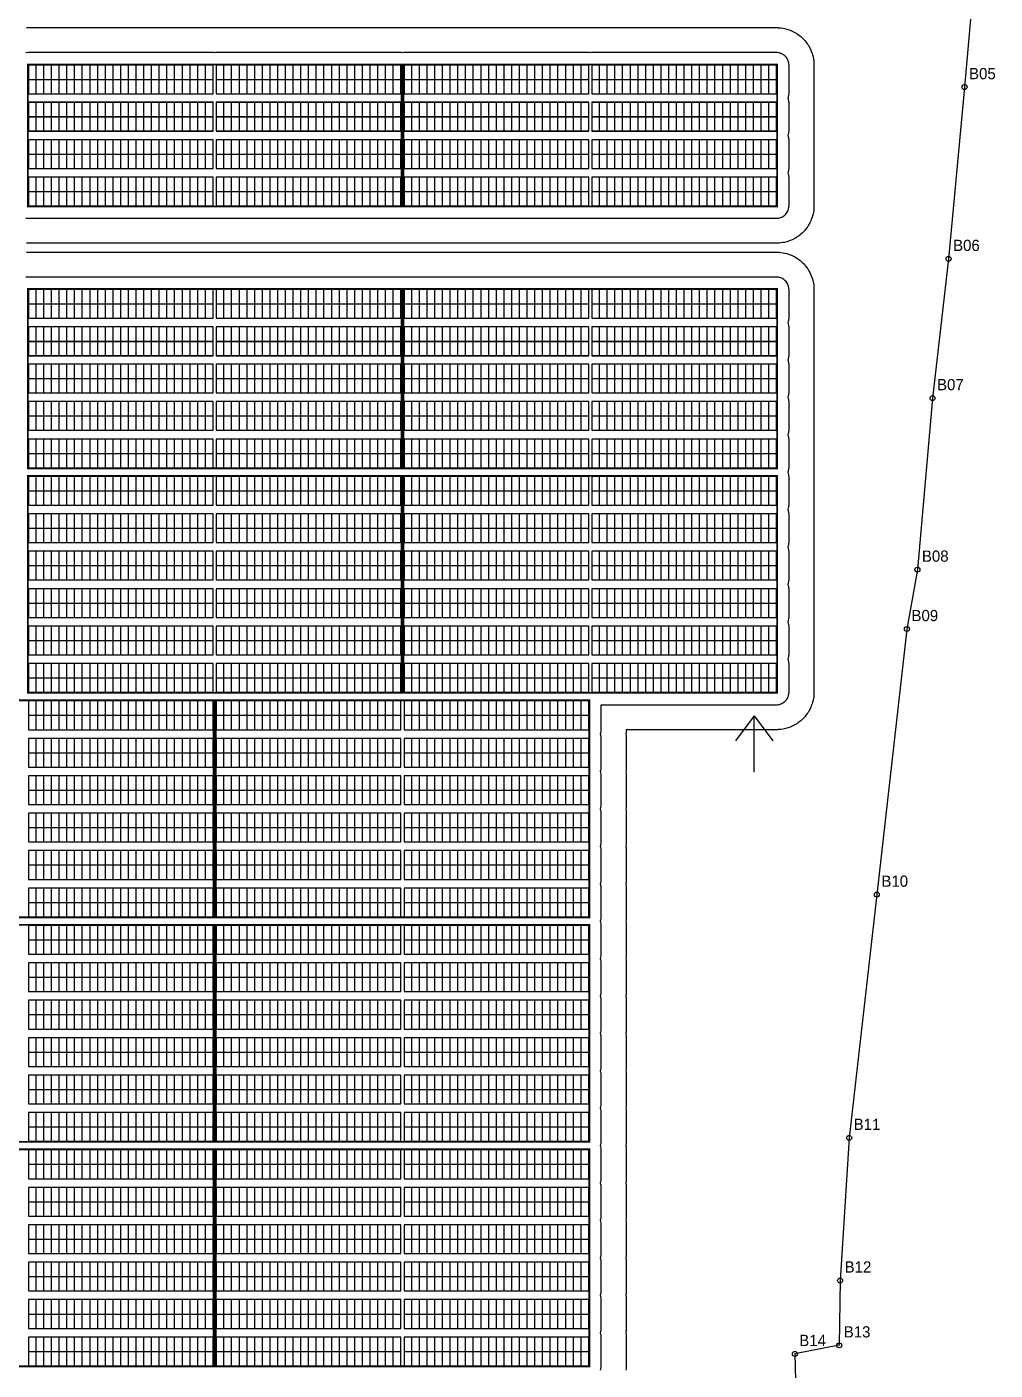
# Model space of a CAD drawing. Header units: metres. Extents: x 434302 to 507065, y 1937737 to 2381088.
# Drawn here: x 434831.2 to 434986.4, y 2380479.6 to 2380695 of the extents above; entities that cross this region are included whole.
import ezdxf
from ezdxf.enums import TextEntityAlignment as Align

# ---------------------------------------------------------------- set-up
doc = ezdxf.new("R2010")
doc.units = ezdxf.units.M
for name, color, linetype in [('BOUNDARY', 7, 'Continuous'), ('BOUNDARY_POINTS', 7, 'Continuous'), ('GROUP_BOUNDARY', 1, 'Continuous'), ('LIGHTNING_ARRESTER', 3, 'Continuous'), ('MODULES', 5, 'Continuous'), ('PV_TABLES', 3, 'Continuous'), ('SERVICE_ROAD', 1, 'Continuous')]:
    doc.layers.add(name, color=color, linetype=linetype)

# ---------------------------------------------------------------- blocks, each defined once
blk = doc.blocks.new('PV_TABLE_2P28')
at = {"layer": 'MODULES'}
for p, q in [((1.23333, 0), (1.23333, 4.6)), ((2.46666, 0), (2.46666, 4.6)), ((3.69999, 0), (3.69999, 4.6)), ((4.93332, 0), (4.93332, 4.6)), ((6.16665, 0), (6.16665, 4.6)), ((7.39998, 0), (7.39998, 4.6)), ((8.63331, 0), (8.63331, 4.6)), ((9.86664, 0), (9.86664, 4.6)), ((11.09997, 0), (11.09997, 4.6)), ((12.3333, 0), (12.3333, 4.6)), ((13.56663, 0), (13.56663, 4.6)), ((14.79996, 0), (14.79996, 4.6)), ((16.03329, 0), (16.03329, 4.6)), ((17.26662, 0), (17.26662, 4.6)), ((18.49995, 0), (18.49995, 4.6)), ((19.73328, 0), (19.73328, 4.6)), ((20.96661, 0), (20.96661, 4.6)), ((22.19994, 0), (22.19994, 4.6)), ((23.43327, 0), (23.43327, 4.6)), ((24.6666, 0), (24.6666, 4.6)), ((25.89993, 0), (25.89993, 4.6)), ((27.13326, 0), (27.13326, 4.6)), ((28.36659, 0), (28.36659, 4.6)), ((0, 2.3), (29.59992, 2.3))]:
    blk.add_line(p, q, dxfattribs=at)
blk.add_lwpolyline([(0, 0), (29.59992, 0), (29.59992, 4.6), (0, 4.6)], close=True, dxfattribs=at)

msp = doc.modelspace()

# ---------------------------------------------------------------- linework, layer by layer
at = {"layer": 'BOUNDARY'}
msp.add_lwpolyline([(434984.82, 2380723.62), (434981.47, 2380685.32), (434978.91, 2380657.77), (434976.34, 2380635.44), (434973.91, 2380607.94), (434972.24, 2380598.42), (434967.41, 2380555.83), (434962.98, 2380516.83), (434961.53, 2380493.96), (434961.39, 2380483.56), (434954.27, 2380482.18), (434954.96, 2380454.53)], dxfattribs=at)
at = {"layer": 'BOUNDARY_POINTS'}
for centre in [(434981.47, 2380685.32), (434978.91, 2380657.77), (434976.34, 2380635.44), (434973.91, 2380607.94), (434972.24, 2380598.42), (434967.41, 2380555.83), (434962.98, 2380516.83), (434961.53, 2380493.96), (434961.39, 2380483.56), (434954.27, 2380482.18)]:
    msp.add_circle(centre, 0.4, dxfattribs=at)
at = {"layer": 'GROUP_BOUNDARY', "color": 150, "lineweight": 211, "true_color": 0x0080ff, "const_width": 0.3}
for points in [[(434891.24, 2380666.18), (434831.34, 2380666.18), (434831.34, 2380688.95), (434891.24, 2380688.95), (434891.24, 2380666.18)], [(434951.44, 2380624.18), (434891.54, 2380624.18), (434891.54, 2380652.95), (434951.44, 2380652.95), (434951.44, 2380624.18)], [(434891.24, 2380588.18), (434831.34, 2380588.18), (434831.34, 2380622.98), (434891.24, 2380622.98), (434891.24, 2380588.18)], [(434921.34, 2380552.18), (434861.44, 2380552.18), (434861.44, 2380586.98), (434921.34, 2380586.98), (434921.34, 2380552.18)], [(434861.14, 2380516.18), (434801.24, 2380516.18), (434801.24, 2380550.98), (434861.14, 2380550.98), (434861.14, 2380516.18)], [(434921.34, 2380480.18), (434861.44, 2380480.18), (434861.44, 2380514.98), (434921.34, 2380514.98), (434921.34, 2380480.18)]]:
    msp.add_lwpolyline(points, close=True, dxfattribs=at)
at = {"layer": 'GROUP_BOUNDARY', "color": 1, "lineweight": 211, "true_color": 0xff0000, "const_width": 0.3}
for points in [[(434951.44, 2380666.18), (434891.54, 2380666.18), (434891.54, 2380688.95), (434951.44, 2380688.95), (434951.44, 2380666.18)], [(434891.24, 2380624.18), (434831.34, 2380624.18), (434831.34, 2380652.95), (434891.24, 2380652.95), (434891.24, 2380624.18)], [(434951.44, 2380588.18), (434891.54, 2380588.18), (434891.54, 2380622.98), (434951.44, 2380622.98), (434951.44, 2380588.18)], [(434861.14, 2380552.18), (434801.24, 2380552.18), (434801.24, 2380586.98), (434861.14, 2380586.98), (434861.14, 2380552.18)], [(434921.34, 2380516.18), (434861.44, 2380516.18), (434861.44, 2380550.98), (434921.34, 2380550.98), (434921.34, 2380516.18)], [(434861.14, 2380480.18), (434801.24, 2380480.18), (434801.24, 2380514.98), (434861.14, 2380514.98), (434861.14, 2380480.18)]]:
    msp.add_lwpolyline(points, close=True, dxfattribs=at)
at = {"layer": 'LIGHTNING_ARRESTER', "lineweight": 30}
for p, q in [((434947.74, 2380584.48), (434944.74, 2380580.48)), ((434947.74, 2380575.48), (434947.74, 2380584.48)), ((434947.74, 2380584.48), (434950.74, 2380580.48))]:
    msp.add_line(p, q, dxfattribs=at)
at = {"layer": 'SERVICE_ROAD'}
for points in [[(434831.12, 2380694.85), (434831.19, 2380694.85), (434831.26, 2380694.85), (434831.36, 2380694.85), (434831.46, 2380694.85), (434861.02, 2380694.85), (434861.12, 2380694.85), (434861.22, 2380694.85), (434861.29, 2380694.85), (434861.36, 2380694.85), (434861.46, 2380694.85), (434861.56, 2380694.85), (434891.12, 2380694.85), (434891.22, 2380694.85), (434891.32, 2380694.85), (434891.39, 2380694.85), (434891.46, 2380694.85), (434891.56, 2380694.85), (434891.66, 2380694.85), (434921.22, 2380694.85), (434921.32, 2380694.85), (434921.42, 2380694.85), (434921.49, 2380694.85), (434921.56, 2380694.85), (434921.66, 2380694.85), (434921.76, 2380694.85), (434951.32, 2380694.85), (434951.42, 2380694.85), (434951.52, 2380694.85), (434951.61, 2380694.84), (434951.63, 2380694.84), (434951.83, 2380694.83), (434952.02, 2380694.81), (434952.41, 2380694.75), (434952.6, 2380694.71), (434952.98, 2380694.62), (434953.17, 2380694.56), (434953.54, 2380694.43), (434953.72, 2380694.35), (434954.08, 2380694.19), (434954.25, 2380694.09), (434954.59, 2380693.89), (434954.75, 2380693.78), (434955.07, 2380693.55), (434955.22, 2380693.43), (434955.51, 2380693.16), (434955.65, 2380693.02), (434955.91, 2380692.73), (434956.03, 2380692.58), (434956.27, 2380692.26), (434956.38, 2380692.1), (434956.58, 2380691.76), (434956.67, 2380691.59), (434956.84, 2380691.24), (434956.91, 2380691.06), (434957.05, 2380690.69), (434957.1, 2380690.5), (434957.2, 2380690.12), (434957.24, 2380689.92), (434957.3, 2380689.54), (434957.31, 2380689.34), (434957.33, 2380689.15), (434957.33, 2380689.13), (434957.33, 2380689.03), (434957.34, 2380688.93), (434957.34, 2380688.83), (434957.34, 2380684.27), (434957.34, 2380684.17), (434957.33, 2380684.07), (434957.33, 2380683.98), (434957.33, 2380683.96), (434957.31, 2380683.76), (434957.3, 2380683.57), (434957.3, 2380683.57), (434957.3, 2380683.56), (434957.31, 2380683.37), (434957.33, 2380683.17), (434957.33, 2380683.15), (434957.33, 2380683.06), (434957.34, 2380682.96), (434957.34, 2380682.86), (434957.34, 2380678.27), (434957.34, 2380678.17), (434957.33, 2380678.07), (434957.33, 2380677.98), (434957.33, 2380677.96), (434957.31, 2380677.76), (434957.3, 2380677.57), (434957.3, 2380677.57), (434957.3, 2380677.56), (434957.31, 2380677.37), (434957.33, 2380677.17), (434957.33, 2380677.15), (434957.33, 2380677.06), (434957.34, 2380676.96), (434957.34, 2380676.86), (434957.34, 2380672.27), (434957.34, 2380672.17), (434957.33, 2380672.07), (434957.33, 2380671.98), (434957.33, 2380671.96), (434957.31, 2380671.76), (434957.3, 2380671.57), (434957.3, 2380671.57), (434957.3, 2380671.56), (434957.31, 2380671.37), (434957.33, 2380671.17), (434957.33, 2380671.15), (434957.33, 2380671.06), (434957.34, 2380670.96), (434957.34, 2380670.86), (434957.34, 2380666.3), (434957.34, 2380666.2), (434957.33, 2380666.1), (434957.33, 2380666), (434957.33, 2380665.99), (434957.31, 2380665.79), (434957.3, 2380665.59), (434957.24, 2380665.21), (434957.2, 2380665.01), (434957.1, 2380664.63), (434957.05, 2380664.44), (434956.91, 2380664.08), (434956.84, 2380663.89), (434956.67, 2380663.54), (434956.58, 2380663.37), (434956.38, 2380663.03), (434956.27, 2380662.87), (434956.03, 2380662.55), (434955.91, 2380662.4), (434955.65, 2380662.11), (434955.51, 2380661.97), (434955.22, 2380661.71), (434955.07, 2380661.58), (434954.75, 2380661.35), (434954.59, 2380661.24), (434954.25, 2380661.04), (434954.08, 2380660.94), (434953.72, 2380660.78), (434953.54, 2380660.7), (434953.17, 2380660.57), (434952.98, 2380660.51), (434952.6, 2380660.42), (434952.41, 2380660.38), (434952.02, 2380660.32), (434951.83, 2380660.3), (434951.63, 2380660.29), (434951.61, 2380660.29), (434951.52, 2380660.28), (434951.42, 2380660.28), (434951.32, 2380660.28), (434921.76, 2380660.28), (434921.66, 2380660.28), (434921.56, 2380660.28), (434921.49, 2380660.29), (434921.42, 2380660.28), (434921.32, 2380660.28), (434921.22, 2380660.28), (434891.66, 2380660.28), (434891.56, 2380660.28), (434891.46, 2380660.28), (434891.39, 2380660.29), (434891.32, 2380660.28), (434891.22, 2380660.28), (434891.12, 2380660.28), (434861.56, 2380660.28), (434861.46, 2380660.28), (434861.36, 2380660.28), (434861.29, 2380660.29), (434861.22, 2380660.28), (434861.12, 2380660.28), (434861.02, 2380660.28), (434831.46, 2380660.28), (434831.36, 2380660.28), (434831.26, 2380660.28), (434831.19, 2380660.29), (434831.12, 2380660.28)], [(434831.04, 2380664.28), (434831.19, 2380664.3), (434831.34, 2380664.28), (434831.36, 2380664.28), (434831.46, 2380664.28), (434861.02, 2380664.28), (434861.12, 2380664.28), (434861.14, 2380664.28), (434861.29, 2380664.3), (434861.44, 2380664.28), (434861.46, 2380664.28), (434861.56, 2380664.28), (434891.12, 2380664.28), (434891.22, 2380664.28), (434891.24, 2380664.28), (434891.39, 2380664.3), (434891.54, 2380664.28), (434891.56, 2380664.28), (434891.66, 2380664.28), (434921.22, 2380664.28), (434921.32, 2380664.28), (434921.34, 2380664.28), (434921.49, 2380664.3), (434921.64, 2380664.28), (434921.66, 2380664.28), (434921.76, 2380664.28), (434951.32, 2380664.28), (434951.42, 2380664.28), (434951.43, 2380664.28), (434951.63, 2380664.3), (434951.82, 2380664.34), (434952.01, 2380664.4), (434952.19, 2380664.47), (434952.36, 2380664.56), (434952.53, 2380664.67), (434952.68, 2380664.8), (434952.82, 2380664.94), (434952.94, 2380665.09), (434953.05, 2380665.25), (434953.14, 2380665.42), (434953.22, 2380665.61), (434953.28, 2380665.79), (434953.31, 2380665.99), (434953.33, 2380666.18), (434953.33, 2380666.2), (434953.34, 2380666.3), (434953.34, 2380670.86), (434953.33, 2380670.96), (434953.33, 2380670.98), (434953.31, 2380671.17), (434953.28, 2380671.36), (434953.22, 2380671.55), (434953.21, 2380671.57), (434953.22, 2380671.58), (434953.28, 2380671.77), (434953.31, 2380671.96), (434953.33, 2380672.15), (434953.33, 2380672.17), (434953.34, 2380672.27), (434953.34, 2380676.86), (434953.33, 2380676.96), (434953.33, 2380676.98), (434953.31, 2380677.17), (434953.28, 2380677.36), (434953.22, 2380677.55), (434953.21, 2380677.57), (434953.22, 2380677.58), (434953.28, 2380677.77), (434953.31, 2380677.96), (434953.33, 2380678.15), (434953.33, 2380678.17), (434953.34, 2380678.27), (434953.34, 2380682.86), (434953.33, 2380682.96), (434953.33, 2380682.98), (434953.31, 2380683.17), (434953.28, 2380683.36), (434953.22, 2380683.55), (434953.21, 2380683.57), (434953.22, 2380683.58), (434953.28, 2380683.77), (434953.31, 2380683.96), (434953.33, 2380684.15), (434953.33, 2380684.17), (434953.34, 2380684.27), (434953.34, 2380688.83), (434953.33, 2380688.93), (434953.33, 2380688.95), (434953.31, 2380689.14), (434953.28, 2380689.34), (434953.22, 2380689.52), (434953.14, 2380689.71), (434953.05, 2380689.88), (434952.94, 2380690.04), (434952.82, 2380690.19), (434952.68, 2380690.33), (434952.53, 2380690.46), (434952.36, 2380690.57), (434952.19, 2380690.66), (434952.01, 2380690.73), (434951.82, 2380690.79), (434951.63, 2380690.83), (434951.43, 2380690.85), (434951.42, 2380690.85), (434951.32, 2380690.85), (434921.76, 2380690.85), (434921.66, 2380690.85), (434921.64, 2380690.85), (434921.49, 2380690.83), (434921.34, 2380690.85), (434921.32, 2380690.85), (434921.22, 2380690.85), (434891.66, 2380690.85), (434891.56, 2380690.85), (434891.54, 2380690.85), (434891.39, 2380690.83), (434891.24, 2380690.85), (434891.22, 2380690.85), (434891.12, 2380690.85), (434861.56, 2380690.85), (434861.46, 2380690.85), (434861.44, 2380690.85), (434861.29, 2380690.83), (434861.14, 2380690.85), (434861.12, 2380690.85), (434861.02, 2380690.85), (434831.46, 2380690.85), (434831.36, 2380690.85), (434831.34, 2380690.85), (434831.19, 2380690.83), (434831.04, 2380690.85)], [(434831.12, 2380658.85), (434831.19, 2380658.85), (434831.26, 2380658.85), (434831.36, 2380658.85), (434831.46, 2380658.85), (434861.02, 2380658.85), (434861.12, 2380658.85), (434861.22, 2380658.85), (434861.29, 2380658.85), (434861.36, 2380658.85), (434861.46, 2380658.85), (434861.56, 2380658.85), (434891.12, 2380658.85), (434891.22, 2380658.85), (434891.32, 2380658.85), (434891.39, 2380658.85), (434891.46, 2380658.85), (434891.56, 2380658.85), (434891.66, 2380658.85), (434921.22, 2380658.85), (434921.32, 2380658.85), (434921.42, 2380658.85), (434921.49, 2380658.85), (434921.56, 2380658.85), (434921.66, 2380658.85), (434921.76, 2380658.85), (434951.32, 2380658.85), (434951.42, 2380658.85), (434951.52, 2380658.85), (434951.61, 2380658.84), (434951.63, 2380658.84), (434951.83, 2380658.83), (434952.02, 2380658.81), (434952.41, 2380658.75), (434952.6, 2380658.71), (434952.98, 2380658.62), (434953.17, 2380658.56), (434953.54, 2380658.43), (434953.72, 2380658.35), (434954.08, 2380658.19), (434954.25, 2380658.09), (434954.59, 2380657.89), (434954.75, 2380657.78), (434955.07, 2380657.55), (434955.22, 2380657.43), (434955.51, 2380657.16), (434955.65, 2380657.02), (434955.91, 2380656.73), (434956.03, 2380656.58), (434956.27, 2380656.26), (434956.38, 2380656.1), (434956.58, 2380655.76), (434956.67, 2380655.59), (434956.84, 2380655.24), (434956.91, 2380655.06), (434957.05, 2380654.69), (434957.1, 2380654.5), (434957.2, 2380654.12), (434957.24, 2380653.92), (434957.3, 2380653.54), (434957.31, 2380653.34), (434957.33, 2380653.15), (434957.33, 2380653.13), (434957.33, 2380653.03), (434957.34, 2380652.93), (434957.34, 2380652.83), (434957.34, 2380648.27), (434957.34, 2380648.17), (434957.33, 2380648.07), (434957.33, 2380647.98), (434957.33, 2380647.96), (434957.31, 2380647.76), (434957.3, 2380647.57), (434957.3, 2380647.57), (434957.3, 2380647.56), (434957.31, 2380647.37), (434957.33, 2380647.17), (434957.33, 2380647.15), (434957.33, 2380647.06), (434957.34, 2380646.96), (434957.34, 2380646.86), (434957.34, 2380642.27), (434957.34, 2380642.17), (434957.33, 2380642.07), (434957.33, 2380641.98), (434957.33, 2380641.96), (434957.31, 2380641.76), (434957.3, 2380641.57), (434957.3, 2380641.57), (434957.3, 2380641.56), (434957.31, 2380641.37), (434957.33, 2380641.17), (434957.33, 2380641.15), (434957.33, 2380641.06), (434957.34, 2380640.96), (434957.34, 2380640.86), (434957.34, 2380636.3), (434957.34, 2380636.2), (434957.33, 2380636.1), (434957.33, 2380636), (434957.33, 2380635.99), (434957.31, 2380635.79), (434957.3, 2380635.59), (434957.29, 2380635.58), (434957.3, 2380635.56), (434957.31, 2380635.37), (434957.33, 2380635.17), (434957.33, 2380635.15), (434957.33, 2380635.06), (434957.34, 2380634.96), (434957.34, 2380634.86), (434957.34, 2380630.3), (434957.34, 2380630.2), (434957.33, 2380630.1), (434957.33, 2380630), (434957.33, 2380629.99), (434957.31, 2380629.79), (434957.3, 2380629.59), (434957.29, 2380629.58), (434957.3, 2380629.56), (434957.31, 2380629.37), (434957.33, 2380629.17), (434957.33, 2380629.15), (434957.33, 2380629.06), (434957.34, 2380628.96), (434957.34, 2380628.86), (434957.34, 2380624.3), (434957.34, 2380624.2), (434957.33, 2380624.1), (434957.33, 2380624), (434957.33, 2380623.99), (434957.31, 2380623.79), (434957.3, 2380623.59), (434957.29, 2380623.58), (434957.3, 2380623.56), (434957.31, 2380623.37), (434957.33, 2380623.17), (434957.33, 2380623.15), (434957.33, 2380623.06), (434957.34, 2380622.96), (434957.34, 2380622.86), (434957.34, 2380618.3), (434957.34, 2380618.2), (434957.33, 2380618.1), (434957.33, 2380618), (434957.33, 2380617.99), (434957.31, 2380617.79), (434957.3, 2380617.59), (434957.29, 2380617.58), (434957.3, 2380617.56), (434957.31, 2380617.37), (434957.33, 2380617.17), (434957.33, 2380617.15), (434957.33, 2380617.06), (434957.34, 2380616.96), (434957.34, 2380616.86), (434957.34, 2380612.3), (434957.34, 2380612.2), (434957.33, 2380612.1), (434957.33, 2380612), (434957.33, 2380611.99), (434957.31, 2380611.79), (434957.3, 2380611.59), (434957.29, 2380611.58), (434957.3, 2380611.56), (434957.31, 2380611.37), (434957.33, 2380611.17), (434957.33, 2380611.15), (434957.33, 2380611.06), (434957.34, 2380610.96), (434957.34, 2380610.86), (434957.34, 2380606.3), (434957.34, 2380606.2), (434957.33, 2380606.1), (434957.33, 2380606), (434957.33, 2380605.99), (434957.31, 2380605.79), (434957.3, 2380605.59), (434957.29, 2380605.58), (434957.3, 2380605.56), (434957.31, 2380605.37), (434957.33, 2380605.17), (434957.33, 2380605.15), (434957.33, 2380605.06), (434957.34, 2380604.96), (434957.34, 2380604.86), (434957.34, 2380600.3), (434957.34, 2380600.2), (434957.33, 2380600.1), (434957.33, 2380600), (434957.33, 2380599.99), (434957.31, 2380599.79), (434957.3, 2380599.59), (434957.29, 2380599.58), (434957.3, 2380599.56), (434957.31, 2380599.37), (434957.33, 2380599.17), (434957.33, 2380599.15), (434957.33, 2380599.06), (434957.34, 2380598.96), (434957.34, 2380598.86), (434957.34, 2380594.3), (434957.34, 2380594.2), (434957.33, 2380594.1), (434957.33, 2380594), (434957.33, 2380593.99), (434957.31, 2380593.79), (434957.3, 2380593.59), (434957.29, 2380593.58), (434957.3, 2380593.56), (434957.31, 2380593.37), (434957.33, 2380593.17), (434957.33, 2380593.15), (434957.33, 2380593.06), (434957.34, 2380592.96), (434957.34, 2380592.86), (434957.34, 2380588.3), (434957.34, 2380588.2), (434957.33, 2380588.1), (434957.33, 2380588), (434957.33, 2380587.99), (434957.31, 2380587.79), (434957.3, 2380587.59), (434957.24, 2380587.21), (434957.2, 2380587.01), (434957.1, 2380586.63), (434957.05, 2380586.44), (434956.91, 2380586.08), (434956.84, 2380585.89), (434956.67, 2380585.54), (434956.58, 2380585.37), (434956.38, 2380585.03), (434956.27, 2380584.87), (434956.03, 2380584.55), (434955.91, 2380584.4), (434955.65, 2380584.11), (434955.51, 2380583.97), (434955.22, 2380583.71), (434955.07, 2380583.58), (434954.75, 2380583.35), (434954.59, 2380583.24), (434954.25, 2380583.04), (434954.08, 2380582.94), (434953.72, 2380582.78), (434953.54, 2380582.7), (434953.17, 2380582.57), (434952.98, 2380582.51), (434952.6, 2380582.42), (434952.41, 2380582.38), (434952.02, 2380582.32), (434951.83, 2380582.3), (434951.63, 2380582.29), (434951.61, 2380582.29), (434951.52, 2380582.28), (434951.42, 2380582.28), (434951.32, 2380582.28), (434927.24, 2380582.28), (434927.24, 2380582.2), (434927.23, 2380582.1), (434927.23, 2380582), (434927.23, 2380581.99), (434927.21, 2380581.79), (434927.2, 2380581.59), (434927.19, 2380581.58), (434927.2, 2380581.56), (434927.21, 2380581.37), (434927.23, 2380581.17), (434927.23, 2380581.15), (434927.23, 2380581.06), (434927.24, 2380580.96), (434927.24, 2380580.86), (434927.24, 2380576.3), (434927.24, 2380576.2), (434927.23, 2380576.1), (434927.23, 2380576), (434927.23, 2380575.99), (434927.21, 2380575.79), (434927.2, 2380575.59), (434927.19, 2380575.58), (434927.2, 2380575.56), (434927.21, 2380575.37), (434927.23, 2380575.17), (434927.23, 2380575.15), (434927.23, 2380575.06), (434927.24, 2380574.96), (434927.24, 2380574.86), (434927.24, 2380570.3), (434927.24, 2380570.2), (434927.23, 2380570.1), (434927.23, 2380570), (434927.23, 2380569.99), (434927.21, 2380569.79), (434927.2, 2380569.59), (434927.19, 2380569.58), (434927.2, 2380569.56), (434927.21, 2380569.37), (434927.23, 2380569.17), (434927.23, 2380569.15), (434927.23, 2380569.06), (434927.24, 2380568.96), (434927.24, 2380568.86), (434927.24, 2380564.3), (434927.24, 2380564.2), (434927.23, 2380564.1), (434927.23, 2380564), (434927.23, 2380563.99), (434927.21, 2380563.79), (434927.2, 2380563.59), (434927.19, 2380563.58), (434927.2, 2380563.56), (434927.21, 2380563.37), (434927.23, 2380563.17), (434927.23, 2380563.15), (434927.23, 2380563.06), (434927.24, 2380562.96), (434927.24, 2380562.86), (434927.24, 2380558.3), (434927.24, 2380558.2), (434927.23, 2380558.1), (434927.23, 2380558), (434927.23, 2380557.99), (434927.21, 2380557.79), (434927.2, 2380557.59), (434927.19, 2380557.58), (434927.2, 2380557.56), (434927.21, 2380557.37), (434927.23, 2380557.17), (434927.23, 2380557.15), (434927.23, 2380557.06), (434927.24, 2380556.96), (434927.24, 2380556.86), (434927.24, 2380552.3), (434927.24, 2380552.2), (434927.23, 2380552.1), (434927.23, 2380552), (434927.23, 2380551.99), (434927.21, 2380551.79), (434927.2, 2380551.59), (434927.19, 2380551.58), (434927.2, 2380551.56), (434927.21, 2380551.37), (434927.23, 2380551.17), (434927.23, 2380551.15), (434927.23, 2380551.06), (434927.24, 2380550.96), (434927.24, 2380550.86), (434927.24, 2380546.3), (434927.24, 2380546.2), (434927.23, 2380546.1), (434927.23, 2380546), (434927.23, 2380545.99), (434927.21, 2380545.79), (434927.2, 2380545.59), (434927.19, 2380545.58), (434927.2, 2380545.56), (434927.21, 2380545.37), (434927.23, 2380545.17), (434927.23, 2380545.15), (434927.23, 2380545.06), (434927.24, 2380544.96), (434927.24, 2380544.86), (434927.24, 2380540.3), (434927.24, 2380540.2), (434927.23, 2380540.1), (434927.23, 2380540), (434927.23, 2380539.99), (434927.21, 2380539.79), (434927.2, 2380539.59), (434927.19, 2380539.58), (434927.2, 2380539.56), (434927.21, 2380539.37), (434927.23, 2380539.17), (434927.23, 2380539.15), (434927.23, 2380539.06), (434927.24, 2380538.96), (434927.24, 2380538.86), (434927.24, 2380534.3), (434927.24, 2380534.2), (434927.23, 2380534.1), (434927.23, 2380534), (434927.23, 2380533.99), (434927.21, 2380533.79), (434927.2, 2380533.59), (434927.19, 2380533.58), (434927.2, 2380533.56), (434927.21, 2380533.37), (434927.23, 2380533.17), (434927.23, 2380533.15), (434927.23, 2380533.06), (434927.24, 2380532.96), (434927.24, 2380532.86), (434927.24, 2380528.3), (434927.24, 2380528.2), (434927.23, 2380528.1), (434927.23, 2380528), (434927.23, 2380527.99), (434927.21, 2380527.79), (434927.2, 2380527.59), (434927.19, 2380527.58), (434927.2, 2380527.56), (434927.21, 2380527.37), (434927.23, 2380527.17), (434927.23, 2380527.15), (434927.23, 2380527.06), (434927.24, 2380526.96), (434927.24, 2380526.86), (434927.24, 2380522.3), (434927.24, 2380522.2), (434927.23, 2380522.1), (434927.23, 2380522), (434927.23, 2380521.99), (434927.21, 2380521.79), (434927.2, 2380521.59), (434927.19, 2380521.58), (434927.2, 2380521.56), (434927.21, 2380521.37), (434927.23, 2380521.17), (434927.23, 2380521.15), (434927.23, 2380521.06), (434927.24, 2380520.96), (434927.24, 2380520.86), (434927.24, 2380516.3), (434927.24, 2380516.2), (434927.23, 2380516.1), (434927.23, 2380516), (434927.23, 2380515.99), (434927.21, 2380515.79), (434927.2, 2380515.59), (434927.19, 2380515.58), (434927.2, 2380515.56), (434927.21, 2380515.37), (434927.23, 2380515.17), (434927.23, 2380515.15), (434927.23, 2380515.06), (434927.24, 2380514.96), (434927.24, 2380514.86), (434927.24, 2380510.3), (434927.24, 2380510.2), (434927.23, 2380510.1), (434927.23, 2380510), (434927.23, 2380509.99), (434927.21, 2380509.79), (434927.2, 2380509.59), (434927.19, 2380509.58), (434927.2, 2380509.56), (434927.21, 2380509.37), (434927.23, 2380509.17), (434927.23, 2380509.15), (434927.23, 2380509.06), (434927.24, 2380508.96), (434927.24, 2380508.86), (434927.24, 2380504.3), (434927.24, 2380504.2), (434927.23, 2380504.1), (434927.23, 2380504), (434927.23, 2380503.99), (434927.21, 2380503.79), (434927.2, 2380503.59), (434927.19, 2380503.58), (434927.2, 2380503.56), (434927.21, 2380503.37), (434927.23, 2380503.17), (434927.23, 2380503.15), (434927.23, 2380503.06), (434927.24, 2380502.96), (434927.24, 2380502.86), (434927.24, 2380498.3), (434927.24, 2380498.2), (434927.23, 2380498.1), (434927.23, 2380498), (434927.23, 2380497.99), (434927.21, 2380497.79), (434927.2, 2380497.59), (434927.19, 2380497.58), (434927.2, 2380497.56), (434927.21, 2380497.37), (434927.23, 2380497.17), (434927.23, 2380497.15), (434927.23, 2380497.06), (434927.24, 2380496.96), (434927.24, 2380496.86), (434927.24, 2380492.3), (434927.24, 2380492.2), (434927.23, 2380492.1), (434927.23, 2380492), (434927.23, 2380491.99), (434927.21, 2380491.79), (434927.2, 2380491.59), (434927.19, 2380491.58), (434927.2, 2380491.56), (434927.21, 2380491.37), (434927.23, 2380491.17), (434927.23, 2380491.15), (434927.23, 2380491.06), (434927.24, 2380490.96), (434927.24, 2380490.86), (434927.24, 2380486.3), (434927.24, 2380486.2), (434927.23, 2380486.1), (434927.23, 2380486), (434927.23, 2380485.99), (434927.21, 2380485.79), (434927.2, 2380485.59), (434927.19, 2380485.58), (434927.2, 2380485.56), (434927.21, 2380485.37), (434927.23, 2380485.17), (434927.23, 2380485.15), (434927.23, 2380485.06), (434927.24, 2380484.96), (434927.24, 2380484.86), (434927.24, 2380480.3), (434927.24, 2380480.2), (434927.23, 2380480.1), (434927.23, 2380480), (434927.23, 2380479.99), (434927.21, 2380479.79), (434927.2, 2380479.59), (434927.19, 2380479.58), (434927.2, 2380479.56)], [(434923.12, 2380479.55), (434923.11, 2380479.58), (434923.12, 2380479.61), (434923.18, 2380479.79), (434923.21, 2380479.99), (434923.23, 2380480.18), (434923.23, 2380480.2), (434923.24, 2380480.3), (434923.24, 2380484.86), (434923.23, 2380484.96), (434923.23, 2380484.98), (434923.21, 2380485.17), (434923.18, 2380485.36), (434923.12, 2380485.55), (434923.11, 2380485.58), (434923.12, 2380485.61), (434923.18, 2380485.79), (434923.21, 2380485.99), (434923.23, 2380486.18), (434923.23, 2380486.2), (434923.24, 2380486.3), (434923.24, 2380490.86), (434923.23, 2380490.96), (434923.23, 2380490.98), (434923.21, 2380491.17), (434923.18, 2380491.36), (434923.12, 2380491.55), (434923.11, 2380491.58), (434923.12, 2380491.61), (434923.18, 2380491.79), (434923.21, 2380491.99), (434923.23, 2380492.18), (434923.23, 2380492.2), (434923.24, 2380492.3), (434923.24, 2380496.86), (434923.23, 2380496.96), (434923.23, 2380496.98), (434923.21, 2380497.17), (434923.18, 2380497.36), (434923.12, 2380497.55), (434923.11, 2380497.58), (434923.12, 2380497.61), (434923.18, 2380497.79), (434923.21, 2380497.99), (434923.23, 2380498.18), (434923.23, 2380498.2), (434923.24, 2380498.3), (434923.24, 2380502.86), (434923.23, 2380502.96), (434923.23, 2380502.98), (434923.21, 2380503.17), (434923.18, 2380503.36), (434923.12, 2380503.55), (434923.11, 2380503.58), (434923.12, 2380503.61), (434923.18, 2380503.79), (434923.21, 2380503.99), (434923.23, 2380504.18), (434923.23, 2380504.2), (434923.24, 2380504.3), (434923.24, 2380508.86), (434923.23, 2380508.96), (434923.23, 2380508.98), (434923.21, 2380509.17), (434923.18, 2380509.36), (434923.12, 2380509.55), (434923.11, 2380509.58), (434923.12, 2380509.61), (434923.18, 2380509.79), (434923.21, 2380509.99), (434923.23, 2380510.18), (434923.23, 2380510.2), (434923.24, 2380510.3), (434923.24, 2380514.86), (434923.23, 2380514.96), (434923.23, 2380514.98), (434923.21, 2380515.17), (434923.18, 2380515.36), (434923.12, 2380515.55), (434923.11, 2380515.58), (434923.12, 2380515.61), (434923.18, 2380515.79), (434923.21, 2380515.99), (434923.23, 2380516.18), (434923.23, 2380516.2), (434923.24, 2380516.3), (434923.24, 2380520.86), (434923.23, 2380520.96), (434923.23, 2380520.98), (434923.21, 2380521.17), (434923.18, 2380521.36), (434923.12, 2380521.55), (434923.11, 2380521.58), (434923.12, 2380521.61), (434923.18, 2380521.79), (434923.21, 2380521.99), (434923.23, 2380522.18), (434923.23, 2380522.2), (434923.24, 2380522.3), (434923.24, 2380526.86), (434923.23, 2380526.96), (434923.23, 2380526.98), (434923.21, 2380527.17), (434923.18, 2380527.36), (434923.12, 2380527.55), (434923.11, 2380527.58), (434923.12, 2380527.61), (434923.18, 2380527.79), (434923.21, 2380527.99), (434923.23, 2380528.18), (434923.23, 2380528.2), (434923.24, 2380528.3), (434923.24, 2380532.86), (434923.23, 2380532.96), (434923.23, 2380532.98), (434923.21, 2380533.17), (434923.18, 2380533.36), (434923.12, 2380533.55), (434923.11, 2380533.58), (434923.12, 2380533.61), (434923.18, 2380533.79), (434923.21, 2380533.99), (434923.23, 2380534.18), (434923.23, 2380534.2), (434923.24, 2380534.3), (434923.24, 2380538.86), (434923.23, 2380538.96), (434923.23, 2380538.98), (434923.21, 2380539.17), (434923.18, 2380539.36), (434923.12, 2380539.55), (434923.11, 2380539.58), (434923.12, 2380539.61), (434923.18, 2380539.79), (434923.21, 2380539.99), (434923.23, 2380540.18), (434923.23, 2380540.2), (434923.24, 2380540.3), (434923.24, 2380544.86), (434923.23, 2380544.96), (434923.23, 2380544.98), (434923.21, 2380545.17), (434923.18, 2380545.36), (434923.12, 2380545.55), (434923.11, 2380545.58), (434923.12, 2380545.61), (434923.18, 2380545.79), (434923.21, 2380545.99), (434923.23, 2380546.18), (434923.23, 2380546.2), (434923.24, 2380546.3), (434923.24, 2380550.86), (434923.23, 2380550.96), (434923.23, 2380550.98), (434923.21, 2380551.17), (434923.18, 2380551.36), (434923.12, 2380551.55), (434923.11, 2380551.58), (434923.12, 2380551.61), (434923.18, 2380551.79), (434923.21, 2380551.99), (434923.23, 2380552.18), (434923.23, 2380552.2), (434923.24, 2380552.3), (434923.24, 2380556.86), (434923.23, 2380556.96), (434923.23, 2380556.98), (434923.21, 2380557.17), (434923.18, 2380557.36), (434923.12, 2380557.55), (434923.11, 2380557.58), (434923.12, 2380557.61), (434923.18, 2380557.79), (434923.21, 2380557.99), (434923.23, 2380558.18), (434923.23, 2380558.2), (434923.24, 2380558.3), (434923.24, 2380562.86), (434923.23, 2380562.96), (434923.23, 2380562.98), (434923.21, 2380563.17), (434923.18, 2380563.36), (434923.12, 2380563.55), (434923.11, 2380563.58), (434923.12, 2380563.61), (434923.18, 2380563.79), (434923.21, 2380563.99), (434923.23, 2380564.18), (434923.23, 2380564.2), (434923.24, 2380564.3), (434923.24, 2380568.86), (434923.23, 2380568.96), (434923.23, 2380568.98), (434923.21, 2380569.17), (434923.18, 2380569.36), (434923.12, 2380569.55), (434923.11, 2380569.58), (434923.12, 2380569.61), (434923.18, 2380569.79), (434923.21, 2380569.99), (434923.23, 2380570.18), (434923.23, 2380570.2), (434923.24, 2380570.3), (434923.24, 2380574.86), (434923.23, 2380574.96), (434923.23, 2380574.98), (434923.21, 2380575.17), (434923.18, 2380575.36), (434923.12, 2380575.55), (434923.11, 2380575.58), (434923.12, 2380575.61), (434923.18, 2380575.79), (434923.21, 2380575.99), (434923.23, 2380576.18), (434923.23, 2380576.2), (434923.24, 2380576.3), (434923.24, 2380580.86), (434923.23, 2380580.96), (434923.23, 2380580.98), (434923.21, 2380581.17), (434923.18, 2380581.36), (434923.12, 2380581.55), (434923.11, 2380581.58), (434923.12, 2380581.61), (434923.18, 2380581.79), (434923.21, 2380581.99), (434923.23, 2380582.18), (434923.23, 2380582.2), (434923.24, 2380582.3), (434923.24, 2380586.28), (434951.32, 2380586.28), (434951.42, 2380586.28), (434951.43, 2380586.28), (434951.63, 2380586.3), (434951.82, 2380586.34), (434952.01, 2380586.4), (434952.19, 2380586.47), (434952.36, 2380586.56), (434952.53, 2380586.67), (434952.68, 2380586.8), (434952.82, 2380586.94), (434952.94, 2380587.09), (434953.05, 2380587.25), (434953.14, 2380587.42), (434953.22, 2380587.61), (434953.28, 2380587.79), (434953.31, 2380587.99), (434953.33, 2380588.18), (434953.33, 2380588.2), (434953.34, 2380588.3), (434953.34, 2380592.86), (434953.33, 2380592.96), (434953.33, 2380592.98), (434953.31, 2380593.17), (434953.28, 2380593.36), (434953.22, 2380593.55), (434953.21, 2380593.58), (434953.22, 2380593.61), (434953.28, 2380593.79), (434953.31, 2380593.99), (434953.33, 2380594.18), (434953.33, 2380594.2), (434953.34, 2380594.3), (434953.34, 2380598.86), (434953.33, 2380598.96), (434953.33, 2380598.98), (434953.31, 2380599.17), (434953.28, 2380599.36), (434953.22, 2380599.55), (434953.21, 2380599.58), (434953.22, 2380599.61), (434953.28, 2380599.79), (434953.31, 2380599.99), (434953.33, 2380600.18), (434953.33, 2380600.2), (434953.34, 2380600.3), (434953.34, 2380604.86), (434953.33, 2380604.96), (434953.33, 2380604.98), (434953.31, 2380605.17), (434953.28, 2380605.36), (434953.22, 2380605.55), (434953.21, 2380605.58), (434953.22, 2380605.61), (434953.28, 2380605.79), (434953.31, 2380605.99), (434953.33, 2380606.18), (434953.33, 2380606.2), (434953.34, 2380606.3), (434953.34, 2380610.86), (434953.33, 2380610.96), (434953.33, 2380610.98), (434953.31, 2380611.17), (434953.28, 2380611.36), (434953.22, 2380611.55), (434953.21, 2380611.58), (434953.22, 2380611.61), (434953.28, 2380611.79), (434953.31, 2380611.99), (434953.33, 2380612.18), (434953.33, 2380612.2), (434953.34, 2380612.3), (434953.34, 2380616.86), (434953.33, 2380616.96), (434953.33, 2380616.98), (434953.31, 2380617.17), (434953.28, 2380617.36), (434953.22, 2380617.55), (434953.21, 2380617.58), (434953.22, 2380617.61), (434953.28, 2380617.79), (434953.31, 2380617.99), (434953.33, 2380618.18), (434953.33, 2380618.2), (434953.34, 2380618.3), (434953.34, 2380622.86), (434953.33, 2380622.96), (434953.33, 2380622.98), (434953.31, 2380623.17), (434953.28, 2380623.36), (434953.22, 2380623.55), (434953.21, 2380623.58), (434953.22, 2380623.61), (434953.28, 2380623.79), (434953.31, 2380623.99), (434953.33, 2380624.18), (434953.33, 2380624.2), (434953.34, 2380624.3), (434953.34, 2380628.86), (434953.33, 2380628.96), (434953.33, 2380628.98), (434953.31, 2380629.17), (434953.28, 2380629.36), (434953.22, 2380629.55), (434953.21, 2380629.58), (434953.22, 2380629.61), (434953.28, 2380629.79), (434953.31, 2380629.99), (434953.33, 2380630.18), (434953.33, 2380630.2), (434953.34, 2380630.3), (434953.34, 2380634.86), (434953.33, 2380634.96), (434953.33, 2380634.98), (434953.31, 2380635.17), (434953.28, 2380635.36), (434953.22, 2380635.55), (434953.21, 2380635.58), (434953.22, 2380635.61), (434953.28, 2380635.79), (434953.31, 2380635.99), (434953.33, 2380636.18), (434953.33, 2380636.2), (434953.34, 2380636.3), (434953.34, 2380640.86), (434953.33, 2380640.96), (434953.33, 2380640.98), (434953.31, 2380641.17), (434953.28, 2380641.36), (434953.22, 2380641.55), (434953.21, 2380641.57), (434953.22, 2380641.58), (434953.28, 2380641.77), (434953.31, 2380641.96), (434953.33, 2380642.15), (434953.33, 2380642.17), (434953.34, 2380642.27), (434953.34, 2380646.86), (434953.33, 2380646.96), (434953.33, 2380646.98), (434953.31, 2380647.17), (434953.28, 2380647.36), (434953.22, 2380647.55), (434953.21, 2380647.57), (434953.22, 2380647.58), (434953.28, 2380647.77), (434953.31, 2380647.96), (434953.33, 2380648.15), (434953.33, 2380648.17), (434953.34, 2380648.27), (434953.34, 2380652.83), (434953.33, 2380652.93), (434953.33, 2380652.95), (434953.31, 2380653.14), (434953.28, 2380653.34), (434953.22, 2380653.52), (434953.14, 2380653.71), (434953.05, 2380653.88), (434952.94, 2380654.04), (434952.82, 2380654.19), (434952.68, 2380654.33), (434952.53, 2380654.46), (434952.36, 2380654.57), (434952.19, 2380654.66), (434952.01, 2380654.73), (434951.82, 2380654.79), (434951.63, 2380654.83), (434951.43, 2380654.85), (434951.42, 2380654.85), (434951.32, 2380654.85), (434921.76, 2380654.85), (434921.66, 2380654.85), (434921.64, 2380654.85), (434921.49, 2380654.83), (434921.34, 2380654.85), (434921.32, 2380654.85), (434921.22, 2380654.85), (434891.66, 2380654.85), (434891.56, 2380654.85), (434891.54, 2380654.85), (434891.39, 2380654.83), (434891.24, 2380654.85), (434891.22, 2380654.85), (434891.12, 2380654.85), (434861.56, 2380654.85), (434861.46, 2380654.85), (434861.44, 2380654.85), (434861.29, 2380654.83), (434861.14, 2380654.85), (434861.12, 2380654.85), (434861.02, 2380654.85), (434831.46, 2380654.85), (434831.36, 2380654.85), (434831.34, 2380654.85), (434831.19, 2380654.83), (434831.04, 2380654.85)]]:
    msp.add_lwpolyline(points, dxfattribs=at)

# ---------------------------------------------------------------- block references
at = {"layer": 'PV_TABLES'}
for p in [(434831.44, 2380684.25), (434861.54, 2380684.25), (434891.64, 2380684.25), (434921.74, 2380684.25), (434831.44, 2380678.28), (434831.44, 2380678.25), (434861.54, 2380678.28), (434861.54, 2380678.25), (434891.64, 2380678.28), (434891.64, 2380678.25), (434921.74, 2380678.28), (434921.74, 2380678.25), (434831.44, 2380672.28), (434831.44, 2380672.25), (434861.54, 2380672.28), (434861.54, 2380672.25), (434891.64, 2380672.28), (434891.64, 2380672.25), (434921.74, 2380672.28), (434921.74, 2380672.25), (434831.44, 2380666.28), (434861.54, 2380666.28), (434891.64, 2380666.28), (434921.74, 2380666.28), (434831.44, 2380648.25), (434861.54, 2380648.25), (434891.64, 2380648.25), (434921.74, 2380648.25), (434831.44, 2380642.28), (434831.44, 2380642.25), (434861.54, 2380642.28), (434861.54, 2380642.25), (434891.64, 2380642.28), (434891.64, 2380642.25), (434921.74, 2380642.28), (434921.74, 2380642.25), (434831.44, 2380636.28), (434861.54, 2380636.28), (434891.64, 2380636.28), (434921.74, 2380636.28), (434831.44, 2380630.28), (434861.54, 2380630.28), (434891.64, 2380630.28), (434921.74, 2380630.28), (434831.44, 2380624.28), (434861.54, 2380624.28), (434891.64, 2380624.28), (434921.74, 2380624.28), (434831.44, 2380618.28), (434861.54, 2380618.28), (434891.64, 2380618.28), (434921.74, 2380618.28), (434831.44, 2380612.28), (434861.54, 2380612.28), (434891.64, 2380612.28), (434921.74, 2380612.28), (434831.44, 2380606.28), (434861.54, 2380606.28), (434891.64, 2380606.28), (434921.74, 2380606.28), (434831.44, 2380600.28), (434861.54, 2380600.28), (434891.64, 2380600.28), (434921.74, 2380600.28), (434831.44, 2380594.28), (434861.54, 2380594.28), (434891.64, 2380594.28), (434921.74, 2380594.28), (434831.44, 2380588.28), (434861.54, 2380588.28), (434891.64, 2380588.28), (434921.74, 2380588.28), (434831.44, 2380582.28), (434861.54, 2380582.28), (434891.64, 2380582.28), (434831.44, 2380576.28), (434861.54, 2380576.28), (434891.64, 2380576.28), (434831.44, 2380570.28), (434861.54, 2380570.28), (434891.64, 2380570.28), (434831.44, 2380564.28), (434861.54, 2380564.28), (434891.64, 2380564.28), (434831.44, 2380558.28), (434861.54, 2380558.28), (434891.64, 2380558.28), (434831.44, 2380552.28), (434861.54, 2380552.28), (434891.64, 2380552.28), (434831.44, 2380546.28), (434861.54, 2380546.28), (434891.64, 2380546.28), (434831.44, 2380540.28), (434861.54, 2380540.28), (434891.64, 2380540.28), (434831.44, 2380534.28), (434861.54, 2380534.28), (434891.64, 2380534.28), (434831.44, 2380528.28), (434861.54, 2380528.28), (434891.64, 2380528.28), (434831.44, 2380522.28), (434861.54, 2380522.28), (434891.64, 2380522.28), (434831.44, 2380516.28), (434861.54, 2380516.28), (434891.64, 2380516.28), (434831.44, 2380510.28), (434861.54, 2380510.28), (434891.64, 2380510.28), (434831.44, 2380504.28), (434861.54, 2380504.28), (434891.64, 2380504.28), (434831.44, 2380498.28), (434861.54, 2380498.28), (434891.64, 2380498.28), (434831.44, 2380492.28), (434861.54, 2380492.28), (434891.64, 2380492.28), (434831.44, 2380486.28), (434861.54, 2380486.28), (434891.64, 2380486.28), (434831.44, 2380480.28), (434861.54, 2380480.28), (434891.64, 2380480.28)]:
    msp.add_blockref('PV_TABLE_2P28', p, dxfattribs=at)

# ---------------------------------------------------------------- texts
at = {"layer": 'BOUNDARY_POINTS'}
for s, p in [('B05', (434982.19, 2380686.04)), ('B06', (434979.63, 2380658.5)), ('B07', (434977.06, 2380636.17)), ('B08', (434974.63, 2380608.67)), ('B09', (434972.96, 2380599.14)), ('B10', (434968.14, 2380556.55)), ('B11', (434963.7, 2380517.56)), ('B12', (434962.25, 2380494.68)), ('B13', (434962.11, 2380484.28)), ('B14', (434954.98, 2380482.9))]:
    msp.add_text(s, height=1.8, dxfattribs=at).set_placement(p, align=Align.BOTTOM_LEFT)

doc.saveas('drawing.dxf')
